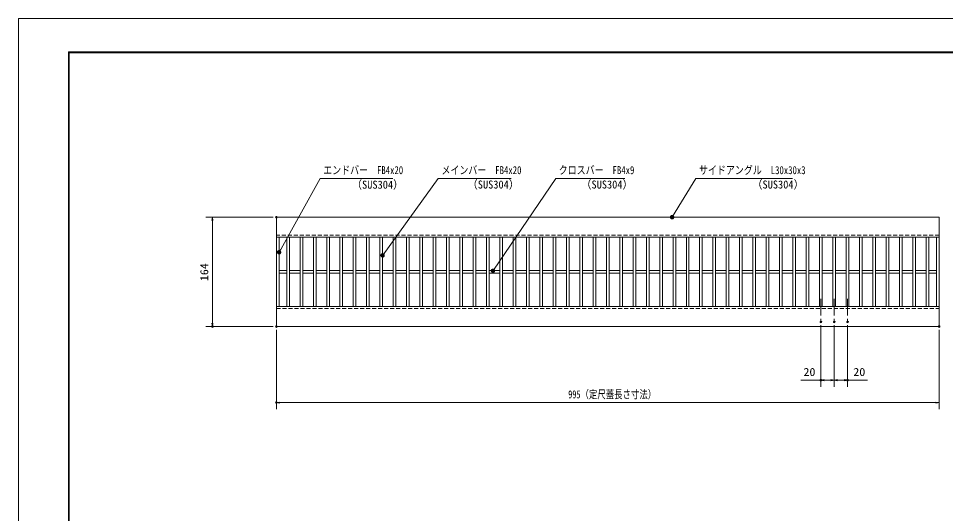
# Model space of a CAD drawing. Units: millimetres, scale not verified. Extents: x -1050 to 1050, y -742 to 742.
# Drawn here: x -1050 to 342, y 0 to 742 of the extents above; entities that cross this region are included whole.
import ezdxf
from ezdxf.enums import TextEntityAlignment as Align

# ---------------------------------------------------------------- set-up
doc = ezdxf.new("R2010")
doc.units = ezdxf.units.MM
doc.header["$LTSCALE"] = 5
doc.header["$PDMODE"] = 32
doc.header["$PDSIZE"] = 2.5
doc.linetypes.add('CHAIN1', pattern=[8, 5, -1, 1, -1])
doc.linetypes.add('DASHED1', pattern=[1.8, 1.2, -0.6])
for name, color, linetype, lineweight in [('0-0_7-図\u3000枠', 4, 'Continuous', 9), ('0-1_寸法注釈', 2, 'Continuous', 9), ('0-2_蓋', 5, 'Continuous', 9), ('0-3_0', 5, 'Continuous', 9), ('0-4_DEFPOINTS', 134, 'Continuous', 9), ('0-5_中心線', 6, 'CHAIN1', 9), ('0-6_破線', 4, 'DASHED1', 9)]:
    doc.layers.add(name, color=color, linetype=linetype, lineweight=lineweight)
doc.styles.add('ＭＳ ゴシック', font='')
doc.styles.get('ＭＳ ゴシック').set_extended_font_data('MS Gothic')

# ---------------------------------------------------------------- blocks, each defined once
blk = doc.blocks.new('_OPEN')
at = {"layer": '0-3_0', "color": 2}
blk.add_line((0, 0), (-5, 0), dxfattribs=at)
blk.add_lwpolyline([(-5, 0.833), (0, 0), (-5, -0.833)], dxfattribs=at)
blk = doc.blocks.new('_Dot')
at = {"layer": '0-3_0'}
for p, q in [((-2.5, 0), (-5, 0)), ((2.445, 0.5), (-2.445, 0.5)), ((1.997, 1.5), (-1.997, 1.5)), ((2.289, -0.995), (-2.289, -0.995)), ((1.499, -1.995), (-1.499, -1.995))]:
    blk.add_line(p, q, dxfattribs=at)
for points in [[(2.5, 0), (2.48, 0.313), (2.421, 0.622), (2.324, 0.92), (2.191, 1.204), (2.023, 1.469), (1.822, 1.711), (1.594, 1.926), (1.34, 2.111), (1.064, 2.262), (0.773, 2.378), (0.468, 2.456), (0.157, 2.495), (-0.157, 2.495), (-0.468, 2.456), (-0.773, 2.378), (-1.064, 2.262), (-1.34, 2.111), (-1.594, 1.926), (-1.822, 1.711), (-2.023, 1.469), (-2.191, 1.204), (-2.324, 0.92), (-2.421, 0.622), (-2.48, 0.313), (-2.5, 0), (0, 0)], [(-2.5, 0), (-2.48, -0.313), (-2.421, -0.622), (-2.324, -0.92), (-2.191, -1.204), (-2.023, -1.469), (-1.822, -1.711), (-1.594, -1.926), (-1.34, -2.111), (-1.064, -2.262), (-0.773, -2.378), (-0.468, -2.456), (-0.157, -2.495), (0.157, -2.495), (0.468, -2.456), (0.773, -2.378), (1.064, -2.262), (1.34, -2.111), (1.594, -1.926), (1.822, -1.711), (2.023, -1.469), (2.191, -1.204), (2.324, -0.92), (2.421, -0.622), (2.48, -0.313), (2.5, 0), (0, 0)]]:
    blk.add_lwpolyline(points, close=True, dxfattribs=at)

msp = doc.modelspace()

# ---------------------------------------------------------------- linework, layer by layer
at = {"layer": '0-0_7-図\u3000枠'}
for p, q in [((-975, -692.5), (-975, 692.5)), ((-973.75, -691.25), (-973.75, 691.25)), ((-973.75, 691.25), (998.75, 691.25))]:
    msp.add_line(p, q, dxfattribs=at)
msp.add_lwpolyline([(-975, 692.5), (1000, 692.5), (1000, -692.5)], dxfattribs=at)
at = {"layer": '0-1_寸法注釈'}
for p, q in [((-667.864, 444.475), (-768.891, 444.475)), ((-758.891, 439.475), (-758.891, 285.475)), ((-667.864, 280.475), (-768.891, 280.475)), ((154.636, 282.328), (154.636, 189.975)), ((174.636, 282.328), (174.636, 189.975)), ((174.636, 282.328), (174.636, 189.975)), ((194.636, 282.328), (194.636, 189.975)), ((-662.864, 275.475), (-662.864, 156.344)), ((332.136, 275.475), (332.136, 156.344)), ((154.636, 199.975), (124.789, 199.975)), ((169.636, 199.975), (159.636, 199.975)), ((179.636, 199.975), (189.636, 199.975)), ((194.636, 199.975), (224.483, 199.975)), ((327.136, 166.344), (-657.864, 166.344))]:
    msp.add_line(p, q, dxfattribs=at)
for points in [[(-488.121, 502.749), (-597.345, 502.749), (-658.373, 392.733)], [(-310.561, 502.749), (-419.785, 502.749), (-502.773, 387.974)], [(-139.927, 502.749), (-243.134, 502.749), (-337.114, 364.799)], [(112.214, 502.749), (-33.113, 502.749), (-68.163, 445.322)]]:
    msp.add_lwpolyline(points, dxfattribs=at)
at = {"layer": '0-2_蓋'}
for p, q in [((332.136, 444.475), (-662.864, 444.475)), ((-662.864, 280.475), (-662.864, 444.475)), ((332.136, 280.475), (332.136, 444.475)), ((332.136, 414.475), (-662.864, 414.475)), ((-658.864, 310.475), (-658.864, 414.475)), ((-647.364, 414.475), (-647.364, 310.475)), ((-643.364, 414.475), (-643.364, 310.475)), ((-627.364, 414.475), (-627.364, 310.475)), ((-623.364, 414.475), (-623.364, 310.475)), ((-607.364, 414.475), (-607.364, 310.475)), ((-603.364, 414.475), (-603.364, 310.475)), ((-587.364, 414.475), (-587.364, 310.475)), ((-583.364, 414.475), (-583.364, 310.475)), ((-567.364, 414.475), (-567.364, 310.475)), ((-563.364, 414.475), (-563.364, 310.475)), ((-547.364, 414.475), (-547.364, 310.475)), ((-543.364, 414.475), (-543.364, 310.475)), ((-527.364, 414.475), (-527.364, 310.475)), ((-523.364, 414.475), (-523.364, 310.475)), ((-507.364, 414.475), (-507.364, 310.475)), ((-503.364, 414.475), (-503.364, 310.475)), ((-487.364, 414.475), (-487.364, 310.475)), ((-483.364, 414.475), (-483.364, 310.475)), ((-467.364, 414.475), (-467.364, 310.475)), ((-463.364, 414.475), (-463.364, 310.475)), ((-447.364, 414.475), (-447.364, 310.475)), ((-443.364, 414.475), (-443.364, 310.475)), ((-427.364, 414.475), (-427.364, 310.475)), ((-423.364, 414.475), (-423.364, 310.475)), ((-407.364, 414.475), (-407.364, 310.475)), ((-403.364, 414.475), (-403.364, 310.475)), ((-387.364, 414.475), (-387.364, 310.475)), ((-383.364, 414.475), (-383.364, 310.475)), ((-367.364, 414.475), (-367.364, 310.475)), ((-363.364, 414.475), (-363.364, 310.475)), ((-347.364, 414.475), (-347.364, 310.475)), ((-343.364, 414.475), (-343.364, 310.475)), ((-327.364, 414.475), (-327.364, 310.475)), ((-323.364, 414.475), (-323.364, 310.475)), ((-307.364, 414.475), (-307.364, 310.475)), ((-303.364, 414.475), (-303.364, 310.475)), ((-287.364, 414.475), (-287.364, 310.475)), ((-283.364, 414.475), (-283.364, 310.475)), ((-267.364, 414.475), (-267.364, 310.475)), ((-263.364, 414.475), (-263.364, 310.475)), ((-247.364, 414.475), (-247.364, 310.475)), ((-243.364, 414.475), (-243.364, 310.475)), ((-227.364, 414.475), (-227.364, 310.475)), ((-223.364, 414.475), (-223.364, 310.475)), ((-207.364, 414.475), (-207.364, 310.475)), ((-203.364, 414.475), (-203.364, 310.475)), ((-187.364, 414.475), (-187.364, 310.475)), ((-183.364, 414.475), (-183.364, 310.475)), ((-167.364, 414.475), (-167.364, 310.475)), ((-163.364, 414.475), (-163.364, 310.475)), ((-147.364, 414.475), (-147.364, 310.475)), ((-143.364, 414.475), (-143.364, 310.475)), ((-127.364, 414.475), (-127.364, 310.475)), ((-123.364, 414.475), (-123.364, 310.475)), ((-107.364, 414.475), (-107.364, 310.475)), ((-103.364, 414.475), (-103.364, 310.475)), ((-87.364, 414.475), (-87.364, 310.475)), ((-83.364, 414.475), (-83.364, 310.475)), ((-67.364, 414.475), (-67.364, 310.475)), ((-63.364, 414.475), (-63.364, 310.475)), ((-47.364, 414.475), (-47.364, 310.475)), ((-43.364, 414.475), (-43.364, 310.475)), ((-27.364, 414.475), (-27.364, 310.475)), ((-23.364, 414.475), (-23.364, 310.475)), ((-7.364, 414.475), (-7.364, 310.475)), ((-3.364, 414.475), (-3.364, 310.475)), ((12.636, 414.475), (12.636, 310.475)), ((16.636, 414.475), (16.636, 310.475)), ((32.636, 414.475), (32.636, 310.475)), ((36.636, 414.475), (36.636, 310.475)), ((52.636, 414.475), (52.636, 310.475)), ((56.636, 414.475), (56.636, 310.475)), ((72.636, 414.475), (72.636, 310.475)), ((76.636, 414.475), (76.636, 310.475)), ((92.636, 414.475), (92.636, 310.475)), ((96.636, 414.475), (96.636, 310.475)), ((112.636, 414.475), (112.636, 310.475)), ((116.636, 414.475), (116.636, 310.475)), ((132.636, 414.475), (132.636, 310.475)), ((136.636, 414.475), (136.636, 310.475)), ((152.636, 414.475), (152.636, 310.475)), ((156.636, 414.475), (156.636, 310.475)), ((172.636, 414.475), (172.636, 310.475)), ((176.636, 414.475), (176.636, 310.475)), ((192.636, 414.475), (192.636, 310.475)), ((196.636, 414.475), (196.636, 310.475)), ((212.636, 414.475), (212.636, 310.475)), ((216.636, 414.475), (216.636, 310.475)), ((232.636, 414.475), (232.636, 310.475)), ((236.636, 414.475), (236.636, 310.475)), ((252.636, 414.475), (252.636, 310.475)), ((256.636, 414.475), (256.636, 310.475)), ((272.636, 414.475), (272.636, 310.475)), ((276.636, 414.475), (276.636, 310.475)), ((292.636, 414.475), (292.636, 310.475)), ((296.636, 414.475), (296.636, 310.475)), ((312.636, 414.475), (312.636, 310.475)), ((316.636, 414.475), (316.636, 310.475)), ((328.136, 310.475), (328.136, 414.475)), ((-647.364, 364.475), (-658.864, 364.475)), ((-627.364, 364.475), (-643.364, 364.475)), ((-607.364, 364.475), (-623.364, 364.475)), ((-587.364, 364.475), (-603.364, 364.475)), ((-567.364, 364.475), (-583.364, 364.475)), ((-547.364, 364.475), (-563.364, 364.475)), ((-527.364, 364.475), (-543.364, 364.475)), ((-507.364, 364.475), (-523.364, 364.475)), ((-487.364, 364.475), (-503.364, 364.475)), ((-467.364, 364.475), (-483.364, 364.475)), ((-447.364, 364.475), (-463.364, 364.475)), ((-427.364, 364.475), (-443.364, 364.475)), ((-407.364, 364.475), (-423.364, 364.475)), ((-387.364, 364.475), (-403.364, 364.475)), ((-367.364, 364.475), (-383.364, 364.475)), ((-347.364, 364.475), (-363.364, 364.475)), ((-327.364, 364.475), (-343.364, 364.475)), ((-307.364, 364.475), (-323.364, 364.475)), ((-287.364, 364.475), (-303.364, 364.475)), ((-267.364, 364.475), (-283.364, 364.475)), ((-247.364, 364.475), (-263.364, 364.475)), ((-227.364, 364.475), (-243.364, 364.475)), ((-207.364, 364.475), (-223.364, 364.475)), ((-187.364, 364.475), (-203.364, 364.475)), ((-167.364, 364.475), (-183.364, 364.475)), ((-147.364, 364.475), (-163.364, 364.475)), ((-127.364, 364.475), (-143.364, 364.475)), ((-107.364, 364.475), (-123.364, 364.475)), ((-87.364, 364.475), (-103.364, 364.475)), ((-67.364, 364.475), (-83.364, 364.475)), ((-47.364, 364.475), (-63.364, 364.475)), ((-27.364, 364.475), (-43.364, 364.475)), ((-7.364, 364.475), (-23.364, 364.475)), ((12.636, 364.475), (-3.364, 364.475)), ((32.636, 364.475), (16.636, 364.475)), ((52.636, 364.475), (36.636, 364.475)), ((72.636, 364.475), (56.636, 364.475)), ((92.636, 364.475), (76.636, 364.475)), ((112.636, 364.475), (96.636, 364.475)), ((132.636, 364.475), (116.636, 364.475)), ((152.636, 364.475), (136.636, 364.475)), ((172.636, 364.475), (156.636, 364.475)), ((192.636, 364.475), (176.636, 364.475)), ((212.636, 364.475), (196.636, 364.475)), ((232.636, 364.475), (216.636, 364.475)), ((252.636, 364.475), (236.636, 364.475)), ((272.636, 364.475), (256.636, 364.475)), ((292.636, 364.475), (276.636, 364.475)), ((312.636, 364.475), (296.636, 364.475)), ((328.136, 364.475), (316.636, 364.475)), ((-647.364, 360.475), (-658.864, 360.475)), ((-627.364, 360.475), (-643.364, 360.475)), ((-607.364, 360.475), (-623.364, 360.475)), ((-587.364, 360.475), (-603.364, 360.475)), ((-567.364, 360.475), (-583.364, 360.475)), ((-547.364, 360.475), (-563.364, 360.475)), ((-527.364, 360.475), (-543.364, 360.475)), ((-507.364, 360.475), (-523.364, 360.475)), ((-487.364, 360.475), (-503.364, 360.475)), ((-467.364, 360.475), (-483.364, 360.475)), ((-447.364, 360.475), (-463.364, 360.475)), ((-427.364, 360.475), (-443.364, 360.475)), ((-407.364, 360.475), (-423.364, 360.475)), ((-387.364, 360.475), (-403.364, 360.475)), ((-367.364, 360.475), (-383.364, 360.475)), ((-347.364, 360.475), (-363.364, 360.475)), ((-327.364, 360.475), (-343.364, 360.475)), ((-307.364, 360.475), (-323.364, 360.475)), ((-287.364, 360.475), (-303.364, 360.475)), ((-267.364, 360.475), (-283.364, 360.475)), ((-247.364, 360.475), (-263.364, 360.475)), ((-227.364, 360.475), (-243.364, 360.475)), ((-207.364, 360.475), (-223.364, 360.475)), ((-187.364, 360.475), (-203.364, 360.475)), ((-167.364, 360.475), (-183.364, 360.475)), ((-147.364, 360.475), (-163.364, 360.475)), ((-127.364, 360.475), (-143.364, 360.475)), ((-107.364, 360.475), (-123.364, 360.475)), ((-87.364, 360.475), (-103.364, 360.475)), ((-67.364, 360.475), (-83.364, 360.475)), ((-47.364, 360.475), (-63.364, 360.475)), ((-27.364, 360.475), (-43.364, 360.475)), ((-7.364, 360.475), (-23.364, 360.475)), ((12.636, 360.475), (-3.364, 360.475)), ((32.636, 360.475), (16.636, 360.475)), ((52.636, 360.475), (36.636, 360.475)), ((72.636, 360.475), (56.636, 360.475)), ((92.636, 360.475), (76.636, 360.475)), ((112.636, 360.475), (96.636, 360.475)), ((132.636, 360.475), (116.636, 360.475)), ((152.636, 360.475), (136.636, 360.475)), ((172.636, 360.475), (156.636, 360.475)), ((192.636, 360.475), (176.636, 360.475)), ((212.636, 360.475), (196.636, 360.475)), ((232.636, 360.475), (216.636, 360.475)), ((252.636, 360.475), (236.636, 360.475)), ((272.636, 360.475), (256.636, 360.475)), ((292.636, 360.475), (276.636, 360.475)), ((312.636, 360.475), (296.636, 360.475)), ((328.136, 360.475), (316.636, 360.475)), ((-662.864, 310.475), (332.136, 310.475)), ((-662.864, 280.475), (332.136, 280.475))]:
    msp.add_line(p, q, dxfattribs=at)
at = {"layer": '0-4_DEFPOINTS'}
msp.add_lwpolyline([(-1050, -742.5), (-1050, 742.5), (1050, 742.5), (1050, -742.5)], close=True, dxfattribs=at)
for p in [(-662.864, 444.475), (-758.891, 280.475), (-662.864, 280.475), (154.636, 287.328), (174.636, 287.328), (194.636, 287.328), (332.136, 280.475), (154.636, 199.975), (194.636, 199.975), (-662.864, 166.344)]:
    msp.add_point(p, dxfattribs=at)
at = {"layer": '0-5_中心線'}
for p, q in [((154.636, 321.969), (154.636, 287.328)), ((174.636, 321.969), (174.636, 287.328)), ((194.636, 321.969), (194.636, 287.328))]:
    msp.add_line(p, q, dxfattribs=at)
at = {"layer": '0-6_破線'}
for p, q in [((332.136, 417.475), (-662.864, 417.475)), ((-662.864, 307.475), (332.136, 307.475))]:
    msp.add_line(p, q, dxfattribs=at)

# ---------------------------------------------------------------- block references
at = {"layer": '0-1_寸法注釈'}
for name, p, rotation in [('_Dot', (-68.694, 444.475), 237.88131), ('_OPEN', (-758.891, 444.475), 90), ('_Dot', (-658.864, 391.862), 240.58548), ('_Dot', (-503.364, 387.167), 233.80464), ('_Dot', (-337.682, 363.975), 235.45223), ('_OPEN', (-758.891, 280.475), 270), ('_OPEN', (154.636, 199.975), 180), ('_OPEN', (174.636, 199.975), 180), ('_OPEN', (-662.864, 166.344), 180)]:
    msp.add_blockref(name, p, dxfattribs=dict(at, rotation=rotation))
for p in [(174.636, 199.975), (194.636, 199.975), (332.136, 166.344)]:
    msp.add_blockref('_OPEN', p, dxfattribs=at)

# ---------------------------------------------------------------- texts
at = {"layer": '0-1_寸法注釈', "color": 7, "style": 'ＭＳ ゴシック'}
for s, height, width, p in [('エンドバー\u3000FB4x20', 12.02, 0.8, (-592.568, 505.436)), ('メインバー\u3000FB4x20', 12.02, 0.8, (-415.007, 505.436)), ('クロスバー\u3000FB4x9', 12.03, 0.8, (-238.968, 505.436)), ('サイドアングル\u3000L30x30x3', 12.02, 0.8, (-28.335, 505.436)), ('（SUS304）', 12.02, 0.95, (-549.82, 483.644)), ('（SUS304）', 12.02, 0.95, (-376.077, 483.881)), ('（SUS304）', 12.02, 0.95, (-205.364, 483.881)), ('（SUS304）', 12.02, 0.95, (51.418, 483.881)), ('20', 12.02, 1.1, (128.479, 202.662)), ('20', 12.02, 1.1, (203.326, 202.662)), ('995（定尺蓋長さ寸法）', 12.03, 0.75, (-224.663, 169.031))]:
    msp.add_text(s, height=height, dxfattribs=dict(at, width=width)).set_placement(p, align=Align.BOTTOM_LEFT)
at = {"layer": '0-1_寸法注釈', "color": 7, "style": 'ＭＳ ゴシック', "width": 1.1}
msp.add_text('164', height=12.02, rotation=90, dxfattribs=at).set_placement((-761.578, 348.502), align=Align.BOTTOM_LEFT)

doc.saveas('drawing.dxf')
